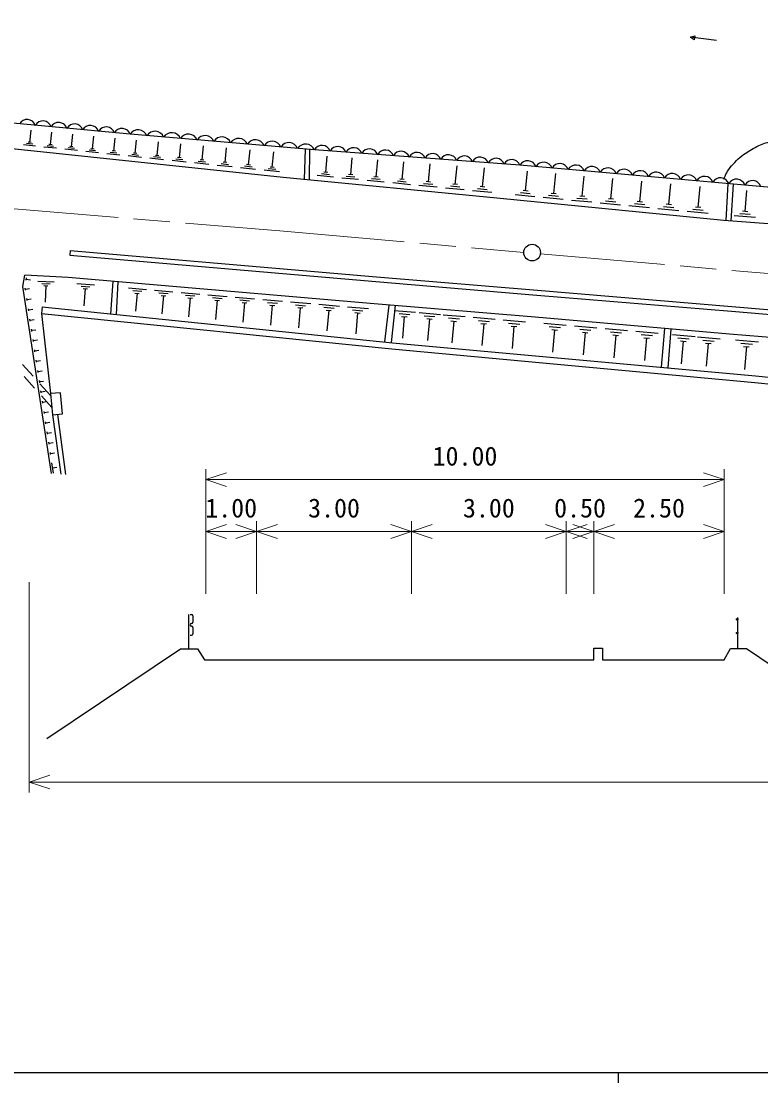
# Model space of a CAD drawing. Units: millimetres, scale not verified. Extents: x 40000 to 680000, y 20000 to 380000.
# Drawn here: x 210541 to 281719, y 204000 to 306210 of the extents above; entities that cross this region are included whole.
import ezdxf
from ezdxf.enums import TextEntityAlignment as Align

# ---------------------------------------------------------------- set-up
doc = ezdxf.new("R2010")
doc.units = ezdxf.units.MM
doc.header["$LTSCALE"] = 1000
doc.linetypes.add('CHAIN', pattern=[18.5, 12, -1.5, 3.5, -1.5])
for name, color, linetype, lineweight in [('M-BGD', 7, 'Continuous', 25), ('M-BMK', 2, 'CHAIN', 13), ('M-BMK-SRVR', 3, 'Continuous', 25), ('M-STR-HTXT', 7, 'Continuous', 13), ('M-TTL-BAND', 7, 'Continuous', 25)]:
    doc.layers.add(name, color=color, linetype=linetype, lineweight=lineweight)
doc.styles.add('ＭＳ ゴシック', font='')
doc.styles.get('ＭＳ ゴシック').set_extended_font_data('MS Gothic')

msp = doc.modelspace()

# ---------------------------------------------------------------- linework, layer by layer
at = {"layer": 'M-BGD'}
for p, q in [((274963, 304660), (275359, 304799)), ((277443, 304347), (274963, 304660)), ((275312, 304427), (274963, 304660)), ((275359, 304799), (275312, 304427)), ((211365, 294541), (211489, 295717)), ((213356, 294335), (213482, 295530)), ((211643, 294363), (211055, 294425)), ((211512, 294525), (211218, 294556)), ((215366, 294127), (215494, 295340)), ((217394, 293917), (217525, 295149)), ((219442, 293705), (219574, 294956)), ((221514, 293492), (221649, 294767)), ((223621, 293277), (223760, 294588)), ((225763, 293059), (225906, 294405)), ((211922, 294184), (210745, 294309)), ((213922, 293973), (212727, 294099)), ((213639, 294154), (213041, 294217)), ((213505, 294319), (213206, 294351)), ((215940, 293759), (214727, 293888)), ((215653, 293943), (215046, 294007)), ((215517, 294111), (215214, 294143)), ((217978, 293543), (216745, 293674)), ((217686, 293730), (217070, 293795)), ((217548, 293900), (217240, 293933)), ((220035, 293326), (218783, 293458)), ((219738, 293515), (219112, 293581)), ((219598, 293688), (219285, 293721)), ((221816, 293298), (221178, 293366)), ((221673, 293475), (221354, 293508)), ((227942, 292838), (228088, 294220)), ((230157, 292613), (230307, 294031)), ((232410, 292384), (232564, 293840)), ((234700, 292151), (234858, 293645)), ((237860, 293891), (237761, 290964)), ((238300, 293854), (238247, 290917)), ((222118, 293105), (220842, 293240)), ((224241, 292880), (222931, 293019)), ((223931, 293079), (223276, 293148)), ((223785, 293260), (223457, 293295)), ((226401, 292652), (225055, 292794)), ((226082, 292856), (225409, 292927)), ((225932, 293042), (225595, 293077)), ((228596, 292419), (227214, 292566)), ((228269, 292629), (227578, 292702)), ((228115, 292820), (227769, 292856)), ((230829, 292183), (229410, 292333)), ((230493, 292398), (229784, 292473)), ((230334, 292594), (229980, 292631)), ((232592, 292364), (232228, 292403)), ((239847, 291658), (239999, 293221)), ((242251, 291436), (242407, 293042)), ((244698, 291209), (244859, 292859)), ((247191, 290978), (247356, 292674)), ((249729, 290743), (249898, 292484)), ((233099, 291943), (231643, 292097)), ((232754, 292163), (232026, 292240)), ((235407, 291698), (233914, 291856)), ((235054, 291924), (234307, 292004)), ((234887, 292131), (234513, 292171)), ((240591, 291191), (239028, 291343)), ((240219, 291425), (239437, 291501)), ((240042, 291639), (239652, 291677)), ((242452, 291416), (242050, 291455)), ((252314, 290504), (252488, 292292)), ((254946, 290261), (255124, 292095)), ((259079, 289875), (259265, 291777)), ((261798, 289615), (261985, 291537)), ((243015, 290956), (241409, 291112)), ((242633, 291196), (241830, 291274)), ((245484, 290716), (243833, 290877)), ((245091, 290963), (244266, 291043)), ((244905, 291189), (244492, 291229)), ((247998, 290472), (246302, 290637)), ((247594, 290725), (246747, 290808)), ((247403, 290958), (246979, 290999)), ((250558, 290224), (248817, 290393)), ((250143, 290484), (249273, 290568)), ((249947, 290722), (249512, 290765)), ((252739, 290237), (251846, 290324)), ((252538, 290482), (252091, 290526)), ((255176, 290238), (254717, 290283)), ((264537, 289354), (264726, 291296)), ((267296, 289090), (267487, 291053)), ((270076, 288825), (270270, 290808)), ((272878, 288557), (273073, 290562)), ((275700, 288287), (275897, 290313)), ((278552, 290581), (278367, 287018)), ((279064, 290536), (278834, 286982)), ((253164, 289971), (251377, 290144)), ((255819, 289713), (253984, 289891)), ((255383, 289987), (254465, 290076)), ((259984, 289307), (258082, 289492)), ((259531, 289591), (258581, 289684)), ((259317, 289852), (258842, 289898)), ((262255, 289328), (261294, 289422)), ((262038, 289592), (261557, 289639)), ((264779, 289330), (264294, 289377)), ((280226, 287887), (280383, 289918)), ((262712, 289041), (260790, 289229)), ((265460, 288774), (263518, 288963)), ((264998, 289064), (264027, 289158)), ((268230, 288504), (266267, 288695)), ((267763, 288797), (266781, 288893)), ((267541, 289066), (267051, 289114)), ((271020, 288232), (269036, 288425)), ((270548, 288528), (269556, 288625)), ((270324, 288800), (269828, 288849)), ((273354, 288258), (272352, 288355)), ((273128, 288533), (272627, 288581)), ((275953, 288263), (275447, 288312)), ((273831, 287958), (271827, 288153)), ((276664, 287682), (274638, 287880)), ((276182, 287985), (275169, 288083)), ((281202, 287301), (279171, 287458)), ((280714, 287594), (279698, 287672)), ((280480, 287867), (279972, 287907)), ((215266, 284140), (215227, 283680)), ((211006, 281292), (211038, 281489)), ((211022, 281391), (211417, 281326)), ((212145, 281189), (213725, 281105)), ((219348, 281166), (219132, 278027)), ((219830, 281124), (219667, 277972)), ((210959, 280305), (210929, 280502)), ((210944, 280403), (211340, 280464)), ((212530, 280971), (213320, 280929)), ((212717, 280763), (213112, 280742)), ((212914, 280752), (212831, 279172)), ((215902, 280961), (217580, 280816)), ((216304, 280715), (217142, 280643)), ((216495, 280487), (216915, 280451)), ((216705, 280469), (216561, 278792)), ((220851, 280535), (222592, 280385)), ((221267, 280280), (222138, 280205)), ((223372, 280318), (225145, 280165)), ((223797, 280058), (224683, 279982)), ((225926, 280098), (227732, 279943)), ((211110, 279316), (211080, 279514)), ((211095, 279415), (211490, 279475)), ((221466, 280043), (221901, 280006)), ((221684, 280025), (221534, 278284)), ((223999, 279817), (224442, 279779)), ((224221, 279798), (224068, 278025)), ((226358, 279833), (227261, 279756)), ((226564, 279588), (227016, 279549)), ((226790, 279569), (226635, 277763)), ((228512, 279875), (230351, 279717)), ((228952, 279606), (229872, 279527)), ((229162, 279356), (229622, 279317)), ((229392, 279337), (229234, 277498)), ((231131, 279650), (233004, 279489)), ((231579, 279376), (232515, 279295)), ((231793, 279122), (232261, 279081)), ((232027, 279102), (231866, 277229)), ((233784, 279422), (235690, 279258)), ((234240, 279143), (235193, 279061)), ((236470, 279191), (238411, 279024)), ((211261, 278327), (211231, 278525)), ((211246, 278426), (211641, 278487)), ((212548, 278699), (212492, 278080)), ((234458, 278884), (234934, 278843)), ((234696, 278863), (234532, 276957)), ((236934, 278906), (237904, 278823)), ((237156, 278643), (237641, 278601)), ((237398, 278622), (237231, 276681)), ((239190, 278957), (241166, 278787)), ((239663, 278667), (240651, 278582)), ((239888, 278399), (240382, 278357)), ((240135, 278378), (239965, 276402)), ((241945, 278720), (243956, 278547)), ((242426, 278425), (243431, 278339)), ((242656, 278152), (243159, 278109)), ((242907, 278130), (242734, 276120)), ((245916, 278883), (245519, 275333)), ((246515, 278833), (246144, 275269)), ((246426, 278368), (248486, 278196)), ((246919, 278068), (247949, 277982)), ((248828, 278162), (250905, 277988)), ((211412, 277339), (211381, 277537)), ((211397, 277438), (211792, 277498)), ((247155, 277789), (247670, 277746)), ((247413, 277767), (247240, 275707)), ((249326, 277859), (250364, 277772)), ((249564, 277578), (250083, 277534)), ((249823, 277556), (249649, 275479)), ((251160, 277942), (253253, 277767)), ((251661, 277636), (252708, 277549)), ((251901, 277353), (252424, 277309)), ((252163, 277331), (251987, 275237)), ((254042, 277701), (256153, 277524)), ((254548, 277393), (255603, 277304)), ((254789, 277107), (255317, 277062)), ((255053, 277085), (254876, 274974)), ((256941, 277458), (259069, 277279)), ((257451, 277147), (258515, 277058)), ((260849, 277127), (262993, 276940)), ((211562, 276350), (211532, 276548)), ((211547, 276449), (211943, 276509)), ((257695, 276859), (258227, 276814)), ((257961, 276837), (257783, 274709)), ((261361, 276812), (262434, 276719)), ((261606, 276521), (262142, 276474)), ((261874, 276498), (261687, 274353)), ((263786, 276871), (265939, 276683)), ((264300, 276555), (265377, 276461)), ((264546, 276262), (265084, 276215)), ((264815, 276239), (264627, 274085)), ((266731, 276614), (268894, 276425)), ((267249, 276296), (268330, 276202)), ((267495, 276002), (268036, 275955)), ((267766, 275979), (267577, 273816)), ((269686, 276356), (271858, 276166)), ((270206, 276037), (271291, 275942)), ((272452, 276616), (272122, 272900)), ((273074, 276562), (272786, 272839)), ((273219, 276045), (275400, 275855)), ((211713, 275362), (211683, 275559)), ((211698, 275461), (212094, 275521)), ((270453, 275742), (270996, 275694)), ((270725, 275718), (270535, 273547)), ((273740, 275725), (274831, 275630)), ((273989, 275428), (274534, 275381)), ((274262, 275405), (274071, 273224)), ((275623, 275837), (277813, 275646)), ((276147, 275516), (277242, 275420)), ((276397, 275218), (276944, 275171)), ((276671, 275194), (276479, 273005)), ((279277, 275522), (281486, 275341)), ((279807, 275200), (280911, 275110)), ((211864, 274373), (211834, 274571)), ((211849, 274472), (212244, 274532)), ((280060, 274902), (280612, 274856)), ((280336, 274879), (280155, 272670)), ((211674, 272038), (210669, 273152)), ((212015, 273385), (211985, 273582)), ((212000, 273483), (212395, 273544)), ((210815, 272016), (211812, 270895)), ((212166, 272396), (212135, 272594)), ((212150, 272495), (212546, 272555)), ((212316, 271407), (212286, 271605)), ((212301, 271506), (212697, 271567)), ((213389, 270137), (212344, 271296)), ((212467, 270419), (212437, 270617)), ((212452, 270518), (212847, 270578)), ((212477, 270148), (213494, 269005)), ((212618, 269430), (212588, 269628)), ((212603, 269529), (212998, 269589)), ((212769, 268442), (212739, 268639)), ((212754, 268541), (213149, 268601)), ((214843, 262570), (214068, 268360)), ((212919, 267453), (212889, 267651)), ((212904, 267552), (213300, 267612)), ((213070, 266465), (213040, 266662)), ((213055, 266563), (213451, 266624)), ((213221, 265476), (213191, 265674)), ((213206, 265575), (213601, 265635)), ((213372, 264487), (213342, 264685)), ((213357, 264586), (213752, 264647)), ((213643, 262708), (213492, 263697)), ((213568, 263202), (213963, 263263)), ((226675, 245782), (226675, 249083)), ((226799, 249083), (226923, 249083)), ((227047, 248959), (227047, 248340)), ((279517, 245802), (279517, 248802)), ((227047, 247845), (227047, 247226)), ((226799, 247102), (226923, 247102))]:
    msp.add_line(p, q, dxfattribs=at)
for points in [[(315241, 287315), (280195, 290437), (258534, 292343), (238752, 293815), (221025, 295322), (190586, 298187), (171309, 300084), (151879, 301616), (132157, 302857), (106878, 303730), (80356, 304371), (70114, 304587)], [(329928, 283413), (318310, 283974), (290535, 286078), (278149, 287035), (256325, 289161), (235754, 291159), (209972, 293888), (206572, 294177), (190976, 295670), (162856, 298164), (153197, 298925), (135907, 299911), (122060, 300441), (104457, 300692), (81867, 300915), (77293, 301613), (70133, 301641)], [(215227, 283680), (244682, 281145), (260177, 279847), (278907, 278294), (318199, 274970), (351672, 272085), (361595, 271325), (383861, 269472)], [(215266, 284140), (244721, 281605), (260216, 280307), (278946, 278754), (318238, 275429), (351709, 272545), (361632, 271785), (383899, 269932)], [(213447, 262678), (210704, 280668), (210881, 281757)], [(383546, 267298), (361421, 269293), (351500, 270078), (318044, 273016), (300724, 274267), (278697, 276071), (259999, 277703), (244500, 279002), (215042, 281536), (210881, 281757)], [(212492, 278080), (213369, 270357), (213558, 268313), (214365, 262614)], [(212492, 278080), (246211, 274662), (281149, 271423), (318991, 267575)], [(212548, 278699), (246270, 275256), (281211, 272071), (320638, 268040), (323171, 268940), (375410, 264418)], [(213012, 237140), (225860, 245782), (227509, 245782), (228187, 244721), (265645, 244721), (265645, 245847), (266495, 245847), (266495, 244721), (278203, 244721), (278793, 245802), (280341, 245802), (291716, 238139)]]:
    msp.add_lwpolyline(points, dxfattribs=at)
msp.add_lwpolyline([(213369, 270357), (213558, 268313), (214498, 268400), (214309, 270444)], close=True, dxfattribs=at)
for centre in [(279447, 248627), (279447, 247297)]:
    msp.add_circle(centre, 70, dxfattribs=at)
for centre, radius, start, end in [((211101, 295921), 834, 18.24098, 151.00357), ((212623, 295777), 834, 18.24098, 151.00357), ((214145, 295634), 834, 18.24098, 151.00357), ((215667, 295491), 834, 18.24098, 151.00357), ((217189, 295347), 834, 18.24098, 151.00357), ((218711, 295204), 834, 18.24098, 151.00357), ((220233, 295061), 834, 18.24098, 151.00357), ((221797, 294851), 904, 21.68641, 148.59765), ((223408, 294714), 904, 21.68641, 148.59765), ((225020, 294577), 904, 21.68641, 148.59765), ((226631, 294440), 904, 21.68641, 148.59765), ((228243, 294303), 904, 21.68641, 148.59765), ((229855, 294166), 904, 21.68641, 148.59765), ((231466, 294029), 904, 21.68641, 148.59765), ((233078, 293892), 904, 21.68641, 148.59765), ((234689, 293755), 904, 21.68641, 148.59765), ((236301, 293618), 904, 21.68641, 148.59765), ((237912, 293481), 904, 21.68641, 148.59765), ((239489, 293428), 832, 19.26425, 152.22074), ((241010, 293314), 832, 19.26425, 152.22074), ((242532, 293201), 832, 19.26425, 152.22074), ((244054, 293088), 832, 19.26425, 152.22074), ((245575, 292974), 832, 19.26425, 152.22074), ((247097, 292861), 832, 19.26425, 152.22074), ((248619, 292748), 832, 19.26425, 152.22074), ((250140, 292635), 832, 19.26425, 152.22074), ((251662, 292521), 832, 19.26425, 152.22074), ((253184, 292408), 832, 19.26425, 152.22074), ((254705, 292295), 832, 19.26425, 152.22074), ((256227, 292181), 832, 19.26425, 152.22074), ((257749, 292068), 832, 19.26425, 152.22074), ((259277, 291923), 853, 19.42081, 150.52227), ((260824, 291787), 853, 19.42081, 150.52227), ((262371, 291651), 853, 19.42081, 150.52227), ((263918, 291514), 853, 19.42081, 150.52227), ((265466, 291378), 853, 19.42081, 150.52227), ((267013, 291242), 853, 19.42081, 150.52227), ((268560, 291106), 853, 19.42081, 150.52227), ((270107, 290970), 853, 19.42081, 150.52227), ((271654, 290834), 853, 19.42081, 150.52227), ((273201, 290698), 853, 19.42081, 150.52227), ((274749, 290562), 853, 19.42081, 150.52227), ((276296, 290425), 853, 19.42081, 150.52227), ((277843, 290289), 853, 19.42081, 150.52227), ((279390, 290153), 853, 19.42081, 150.52227), ((280927, 290035), 835, 18.56686, 151.25433), ((226923, 248959), 124, 0, 90), ((226923, 248093), 124, 90, 270), ((226923, 248340), 124, 270, 0), ((226923, 247845), 124, 0, 90), ((226923, 247226), 124, 270, 0)]:
    msp.add_arc(centre, radius, start, end, dxfattribs=at)
for points, knots in [([(228055, 326549), (228504, 326239), (228679, 326093), (229143, 325960), (229471, 325867), (229676, 325916), (230005, 325828), (230653, 325657), (231015, 325532), (231616, 325235), (232802, 324650), (233277, 323966), (234498, 323456), (235310, 323116), (235794, 322976), (236660, 322820), (237529, 322664), (238023, 322572), (238906, 322566), (239470, 322563), (239789, 322574), (240347, 322651), (242161, 322903), (243138, 323352), (244967, 323457), (245418, 323483), (245676, 323411), (246111, 323288), (246596, 323150), (246851, 323013), (247298, 322780), (249192, 321792), (250049, 320889), (251918, 319856), (253337, 319072), (254125, 318589), (255648, 318034), (256354, 317777), (256770, 317674), (257513, 317568), (258498, 317427), (259062, 317425), (260056, 317441), (261683, 317468), (262583, 317751), (264210, 317739), (265015, 317733), (265478, 317650), (266244, 317400), (267979, 316834), (268483, 315634), (270017, 314646), (270778, 314155), (271190, 313845), (272009, 313459), (272943, 313019), (273481, 312793), (274467, 312485), (275345, 312211), (275853, 312108), (276756, 311934), (277692, 311754), (278221, 311659), (279172, 311595), (280461, 311509), (281186, 311719), (282478, 311723), (285045, 311732), (286487, 311707), (289047, 311512), (290885, 311372), (291879, 311000), (293710, 310792), (296288, 310500), (297743, 310446), (300322, 310158), (300654, 310121), (300838, 310083), (301169, 310031), (304400, 309521), (306198, 309164), (309407, 308533), (310818, 308256), (311563, 307846), (312995, 307701), (314939, 307506), (316042, 307564), (317996, 307575), (319603, 307584), (320500, 307789), (322107, 307745), (322957, 307722), (323429, 307628), (324269, 307491), (326206, 307175), (327221, 306663), (329143, 306263), (330262, 306030), (330891, 305899), (332025, 305755), (332995, 305632), (333548, 305599), (334526, 305628), (335306, 305651), (335748, 305668), (336518, 305798), (338874, 306196), (340107, 306984), (342493, 307113), (343638, 307175), (344285, 307035), (345418, 306859), (345553, 306838), (345625, 306809), (345757, 306774), (347858, 306217), (348998, 305770), (351098, 305207), (353321, 304611), (354597, 304390), (356862, 303979), (359511, 303497), (361016, 303352), (363686, 303005), (367392, 302523), (369483, 302374), (373185, 301860), (374776, 301640), (375651, 301395), (377249, 301227), (378254, 301121), (378823, 301087), (379834, 301100), (381562, 301122), (382521, 301364), (384250, 301391), (386283, 301424), (387422, 301258), (389455, 301314), (392212, 301389), (393775, 301312), (396504, 301707), (397332, 301827), (397775, 302007), (398598, 302161), (399481, 302327), (399982, 302399), (400879, 302458), (401547, 302501), (401924, 302443), (402594, 302418), (403704, 302376), (404324, 302184), (405433, 302255), (406349, 302314), (406850, 302466), (407764, 302546), (409975, 302738), (411235, 302467), (413444, 302674), (414327, 302756), (414828, 302802), (415690, 303013), (416317, 303167), (416647, 303343), (417216, 303649), (417701, 303910), (417983, 304055), (418402, 304412), (419434, 305290), (419818, 305985), (420786, 306933), (421606, 307736), (422069, 308185), (422958, 308910), (423250, 309148), (423389, 309326), (423728, 309488), (423983, 309609), (424132, 309710), (424415, 309717), (424699, 309725), (424846, 309652), (425117, 309519)], [0, 0, 0, 0, 1, 1, 1, 2, 2, 2, 3, 3, 3, 4, 4, 4, 5, 5, 5, 6, 6, 6, 7, 7, 7, 8, 8, 8, 9, 9, 9, 10, 10, 10, 11, 11, 11, 12, 12, 12, 13, 13, 13, 14, 14, 14, 15, 15, 15, 16, 16, 16, 17, 17, 17, 18, 18, 18, 19, 19, 19, 20, 20, 20, 21, 21, 21, 22, 22, 22, 23, 23, 23, 24, 24, 24, 25, 25, 25, 26, 26, 26, 27, 27, 27, 28, 28, 28, 29, 29, 29, 30, 30, 30, 31, 31, 31, 32, 32, 32, 33, 33, 33, 34, 34, 34, 35, 35, 35, 36, 36, 36, 37, 37, 37, 38, 38, 38, 39, 39, 39, 40, 40, 40, 41, 41, 41, 42, 42, 42, 43, 43, 43, 44, 44, 44, 45, 45, 45, 46, 46, 46, 47, 47, 47, 48, 48, 48, 49, 49, 49, 50, 50, 50, 51, 51, 51, 52, 52, 52, 53, 53, 53, 54, 54, 54, 55, 55, 55, 56, 56, 56, 57, 57, 57, 58, 58, 58, 59, 59, 59, 60, 60, 60, 61, 61, 61, 61]), ([(278166, 291006), (278215, 291146), (278234, 291188), (278284, 291302), (278397, 291558), (278476, 291697), (278640, 291924), (278846, 292211), (278970, 292368), (279217, 292620), (279469, 292877), (279610, 293025), (279895, 293244), (280362, 293601), (280652, 293765), (281167, 294049), (281681, 294333), (281995, 294463), (282565, 294600), (284248, 295006), (285242, 295084), (286973, 295067), (288863, 295049), (289920, 294956), (291805, 294814), (297197, 294406), (300205, 294015), (305580, 293417), (309725, 292956), (312022, 292472), (316176, 292105), (318998, 291855), (320601, 292060), (323423, 291809), (325667, 291610), (326908, 291349), (329145, 291090), (331245, 290847), (332416, 290616), (334528, 290540), (336134, 290481), (337033, 290654), (338639, 290710), (339963, 290756), (340705, 290831), (342030, 290795), (346410, 290676), (348824, 290032), (353177, 289525), (355263, 289283), (356419, 288997), (358517, 288890), (359327, 288849), (359801, 288759), (360594, 288933), (362005, 289243), (362741, 289621), (364112, 290078), (365040, 290388), (365539, 290632), (366485, 290884), (367577, 291175), (368205, 291286), (369325, 291435), (370904, 291646), (371800, 291710), (373393, 291732), (374774, 291752), (375545, 291593), (376911, 291394), (380161, 290920), (381845, 289944), (385091, 289446), (386080, 289294), (386635, 289192), (387634, 289149), (389669, 289062), (390830, 289345), (392848, 289065), (393594, 288962), (394025, 288821), (394670, 288430), (395452, 287956), (395655, 287319), (395900, 286438), (396028, 285975), (395934, 285683), (395857, 285209), (395786, 284764), (395688, 284524), (395519, 284107), (395068, 282997), (394524, 282663), (393548, 281756)], [0, 0, 0, 0, 1, 1, 1, 2, 2, 2, 3, 3, 3, 4, 4, 4, 5, 5, 5, 6, 6, 6, 7, 7, 7, 8, 8, 8, 9, 9, 9, 10, 10, 10, 11, 11, 11, 12, 12, 12, 13, 13, 13, 14, 14, 14, 15, 15, 15, 16, 16, 16, 17, 17, 17, 18, 18, 18, 19, 19, 19, 20, 20, 20, 21, 21, 21, 22, 22, 22, 23, 23, 23, 24, 24, 24, 25, 25, 25, 26, 26, 26, 27, 27, 27, 28, 28, 28, 29, 29, 29, 30, 30, 30, 31, 31, 31, 31])]:
    msp.add_open_spline(points, degree=3, knots=knots, dxfattribs=at)
at = {"layer": 'M-BMK'}
for points in [[(170775, 290572), (191217, 289442), (207901, 288305), (235446, 286030), (258914, 283939)], [(260502, 283800), (309483, 279616), (328317, 278078), (346577, 276491), (358466, 275486)]]:
    msp.add_lwpolyline(points, dxfattribs=at)
at = {"layer": 'M-BMK-SRVR'}
msp.add_circle((259714, 283937), 800, dxfattribs=at)
at = {"layer": 'M-STR-HTXT'}
for p, q in [((228302, 251070), (228302, 263074)), ((228302, 262074), (230302, 262741)), ((278203, 262074), (276203, 262741)), ((278203, 251070), (278203, 263074)), ((228302, 262074), (278203, 262074)), ((228302, 262074), (230302, 261407)), ((278203, 262074), (276203, 261407)), ((228302, 257074), (230302, 257741)), ((233195, 257074), (231195, 257741)), ((233195, 251070), (233195, 258074)), ((233195, 257074), (235195, 257741)), ((248099, 257074), (246099, 257741)), ((248099, 251070), (248099, 258074)), ((248099, 257074), (250099, 257741)), ((263002, 257074), (261002, 257741)), ((263002, 251070), (263002, 258074)), ((263002, 257074), (265002, 257741)), ((265645, 257074), (263645, 257741)), ((265645, 251070), (265645, 258074)), ((265645, 257074), (267645, 257741)), ((278203, 257074), (276203, 257741)), ((228302, 257074), (233195, 257074)), ((228302, 257074), (230302, 256407)), ((233195, 257074), (231195, 256407)), ((233195, 257074), (248099, 257074)), ((233195, 257074), (235195, 256407)), ((248099, 257074), (246099, 256407)), ((248099, 257074), (263002, 257074)), ((248099, 257074), (250099, 256407)), ((263002, 257074), (261002, 256407)), ((263002, 257074), (265645, 257074)), ((263002, 257074), (265002, 256407)), ((265645, 257074), (263645, 256407)), ((265645, 257074), (278203, 257074)), ((265645, 257074), (267645, 256407)), ((278203, 257074), (276203, 256407)), ((211292, 252193), (211292, 231955)), ((211292, 232955), (213292, 233622)), ((211292, 232955), (383021, 232955)), ((211292, 232955), (213292, 232289))]:
    msp.add_line(p, q, dxfattribs=at)
at = {"layer": 'M-TTL-BAND'}
for p, q in [((40000, 205000), (579000, 205000)), ((268000, 205000), (268000, 204000))]:
    msp.add_line(p, q, dxfattribs=at)

# ---------------------------------------------------------------- texts
at = {"layer": 'M-STR-HTXT', "style": 'ＭＳ ゴシック'}
for s, p in [('10.00', (253253, 262874)), ('1.00', (230749, 257874)), ('3.00', (240647, 257874)), ('3.00', (255550, 257874)), ('0.50', (264324, 257874)), ('2.50', (271924, 257874))]:
    msp.add_text(s, height=1833, dxfattribs=at).set_placement(p, align=Align.BOTTOM_CENTER)

doc.saveas('drawing.dxf')
